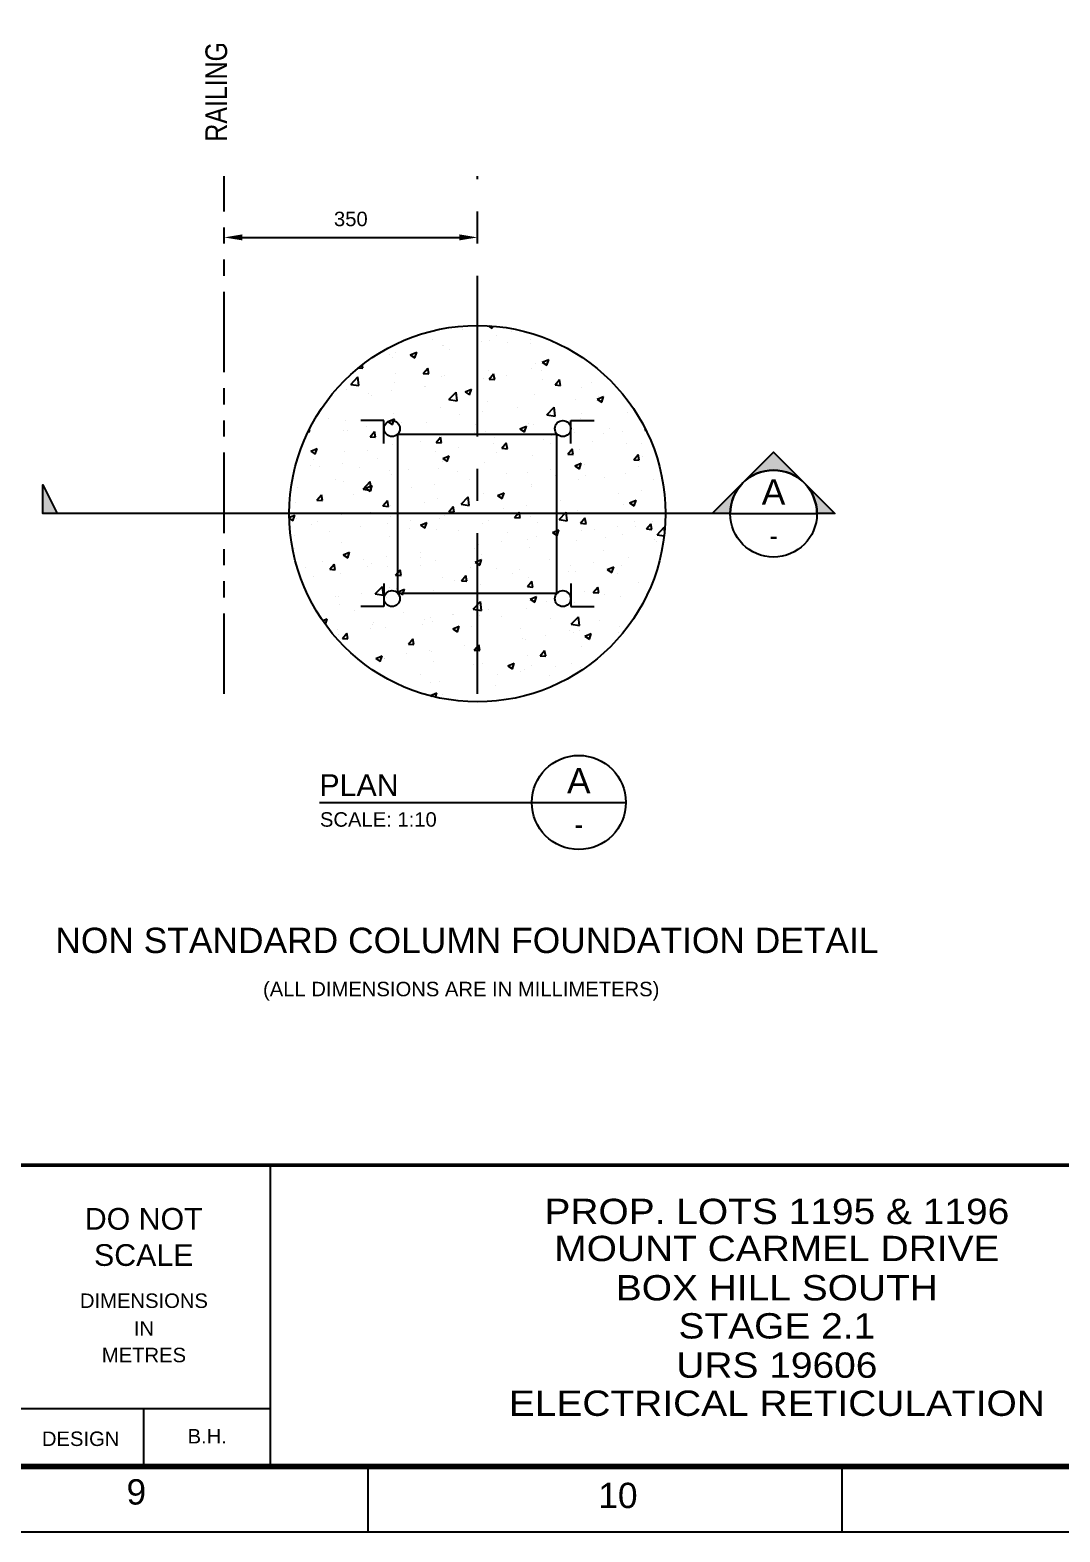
# Paper-space layout 'Retic (5)' of a CAD drawing. Header units: metres. Extents: x -9 to 795, y -5 to 571.
# Drawn here: x 543.1 to 685.5, y -5.4 to 202.1 of the extents above; entities that cross this region are included whole.
import ezdxf
from ezdxf.enums import TextEntityAlignment as Align

# ---------------------------------------------------------------- set-up
doc = ezdxf.new("R2010")
doc.units = ezdxf.units.M
doc.header["$LTSCALE"] = 0.7
doc.linetypes.add('CENTER', pattern=[50.8, 31.75, -6.35, 6.35, -6.35])
doc.linetypes.add('PHANTOM2', pattern=[31.75, 15.875, -3.175, 3.175, -3.175, 3.175, -3.175])
doc.layers.get('0').update_dxf_attribs({"color": 6})
doc.layers.add('Notes', color=7, linetype='Continuous')
doc.layers.add('SupportsUG_SP_EXT', color=7, linetype='Continuous')
doc.layers.get('SupportsUG_SP_EXT').off()
doc.styles.add('ARIAL', font='arial.ttf', dxfattribs={"height": 2})
doc.styles.add('ARIAL NARROW', font='ARIALN.TTF')
doc.styles.add('iecISOCP', font='isocp.shx')
doc.styles.get("Standard").update_dxf_attribs({"font": 'arial.ttf'})

# ---------------------------------------------------------------- blocks, each defined once
blk = doc.blocks.new('A1_FRAME_TITLE')
at = {"layer": 'Notes', "color": 7}
for p, q in [((585.12, 5.97), (585.12, 47.62)), ((550.12, 13.97), (585.12, 13.97)), ((567.62, 5.97), (567.62, 13.97))]:
    blk.add_line(p, q, dxfattribs=at)
at = {"layer": 'Notes', "linetype": 'Continuous'}
for p, q in [((598.58, 6.01), (598.58, -3.07)), ((664.09, 6.01), (664.09, -3.07))]:
    blk.add_line(p, q, dxfattribs=at)
at = {"layer": 'Notes', "color": 7, "linetype": 'Continuous'}
blk.add_lwpolyline([(-0.04, -3.07), (804.15, -3.07), (804.15, 573.26), (-0.04, 573.26)], close=True, dxfattribs=at)
at = {"layer": 'Notes', "color": 7, "linetype": 'Continuous', "const_width": 0.8}
blk.add_lwpolyline([(9, 5.97), (795.11, 5.97), (795.11, 564.21), (9, 564.21)], close=True, dxfattribs=at)
at = {"layer": 'Notes', "color": 7, "linetype": 'Continuous', "const_width": 0.5, "flags": 128}
blk.add_lwpolyline([(9, 47.62), (795.11, 47.62)], dxfattribs=at)
at = {"layer": 'Notes', "color": 7, "style": 'ARIAL'}
for s, p in [('DIMENSIONS', (567.62, 27.88)), ('IN', (567.62, 24.04)), ('METRES', (567.62, 20.38)), ('DESIGN', (558.87, 8.81))]:
    blk.add_text(s, height=2, dxfattribs=at).set_placement(p, align=Align.CENTER)
for s, p in [('9', (565.21, 0.72)), ('10', (630.43, 0.23))]:
    blk.add_text(s, height=3.5, dxfattribs=at).set_placement(p)
at = {"layer": 'Notes', "color": 7, "insert": (567.59, 37.67), "char_height": 3, "width": 29.1, "attachment_point": 5, "style": 'ARIAL'}
blk.add_mtext('DO NOT SCALE', dxfattribs=at)
at = {"layer": 'Notes', "color": 7}
blk.add_attdef('EPD_REF_NO', text='', height=5, dxfattribs=at).set_placement((760.12, 52.77), align=Align.CENTER)
at = {"layer": 'Notes', "color": 3, "style": 'iecISOCP', "flags": 8}
blk.add_attdef('VERSION_NO', text='', height=2.5, rotation=90, dxfattribs=at).set_placement((272.82, 44.54), align=Align.MIDDLE_CENTER)
at = {"layer": 'Notes', "color": 7, "style": 'ARIAL'}
for tag, p in [('CAP_NO', (483.94, 43.46)), ('IE_NUM', (483.8, 37.81)), ('REF_No_1', (306, 32.31)), ('REF_1', (327.55, 32.31)), ('GEN_WO', (412.46, 31.76)), ('HV_SWITCH', (484.22, 32.16)), ('REF_No_2', (306, 26.31)), ('REF_2', (327.55, 26.31)), ('OH_WO', (412.46, 25.81)), ('UBD_REF', (483.8, 25.83)), ('REF_No_3', (306, 20.31)), ('REF_3', (327.55, 20.31)), ('UG_WO', (412.46, 20.05)), ('GIS_MAP_No', (483.8, 20.04)), ('REF_No_4', (306, 14.31)), ('REF_4', (327.55, 14.31)), ('SUB_WO', (412.46, 13.81)), ('HV_OP_DIAG', (484.08, 14.2)), ('LGA', (483.7, 7.78))]:
    blk.add_attdef(tag, p, '', height=2, dxfattribs=at)
at = {"layer": 'Notes', "color": 7, "style": 'ARIAL', "width": 1.1}
for tag, p in [('T1', (655.13, 39.47)), ('T2', (655.13, 34.35)), ('T3', (655.13, 28.92)), ('T4', (655.13, 23.66)), ('T5', (655.13, 18.23)), ('T6', (655.13, 12.97))]:
    blk.add_attdef(tag, text='', height=3.5, dxfattribs=at).set_placement(p, align=Align.CENTER)
at = {"layer": 'Notes', "color": 7, "style": 'ARIAL'}
for tag, height, p in [('scale', 2, (538.51, 33.27)), ('DRAWN', 2, (538.51, 24.93)), ('REV', 5, (790.81, 17.1)), ('CHD', 2, (538.51, 8.93)), ('DESIGN', 2, (576.37, 9.15))]:
    blk.add_attdef(tag, text='', height=height, dxfattribs=at).set_placement(p, align=Align.CENTER)
blk.add_attdef('NUM', text='', height=7, dxfattribs=at).set_placement((763.12, 20.12), align=Align.MIDDLE_CENTER)
for tag, p in [('NS', (762.87, 8.12)), ('SHTS', (774.68, 8.12))]:
    blk.add_attdef(tag, text='', height=2, dxfattribs=at).set_placement(p, align=Align.MIDDLE)
at = {"layer": 'Notes', "style": 'iecISOCP'}
blk.add_attdef('ExportID', (9.02, 2.35), '', height=2.5, dxfattribs=at)
at = {"layer": 'Notes', "style": 'iecISOCP', "flags": 1}
for tag, p in [('ProjectType', (14.12, -26.84)), ('ProjectNumber', (23.5, -26.86)), ('DrawingNumber', (35.46, -26.85)), ('ProjectDescription', (47.51, -26.87)), ('ExportDate', (60.23, -26.83)), ('ExportUserName', (69.1, -26.84)), ('DesignerCompanyName', (81.43, -26.84)), ('ExportAreaOfInterest', (97.04, -26.86)), ('GIS_SUCCESS', (111.94, -26.82)), ('CAD_SUCCESS', (121.73, -26.83)), ('DEPOTCODE', (132.05, -26.92)), ('ExportCategories', (140.02, -26.84)), ('Comments', (154.33, -26.93)), ('EPD_-_VERSION_1.5', (161.74, -26.93))]:
    blk.add_attdef(tag, p, '', height=1, dxfattribs=at)

psp = doc.layouts.new('Retic (5)')

# ---------------------------------------------------------------- hatches: boundary and pattern name
h = psp.add_hatch(color=256)
edge = h.paths.add_edge_path()
edge.add_line((639.92, 135.3), (637.43, 135.3))
edge.add_line((637.43, 135.3), (645.92, 143.79))
edge.add_line((645.92, 143.79), (654.41, 135.3))
edge.add_line((654.41, 135.3), (651.92, 135.3))
edge.add_arc((645.92, 135.3), 6, 0, 180)
psp.add_hatch(color=256).paths.add_polyline_path([(544.88, 139.3), (546.88, 135.3), (544.88, 135.3)])

# ---------------------------------------------------------------- linework, layer by layer
at = {"color": 2, "linetype": 'PHANTOM2'}
psp.add_line((569.98, 110.39), (569.98, 181.91), dxfattribs=at)
at = {"linetype": 'CENTER'}
psp.add_line((604.98, 110.39), (604.98, 181.91), dxfattribs=at)
at = {"color": 7}
psp.add_line((572.48, 173.46), (602.48, 173.46), dxfattribs=at)
at = {"color": 8}
for p, q in [((602.93, 160.8), (602.93, 160.8)), ((606.51, 161.26), (607, 160.93)), ((607, 160.93), (607.1, 161.22)), ((607.66, 159.85), (607.66, 159.85)), ((609.71, 160.51), (609.71, 160.51)), ((598.83, 159.38), (598.83, 159.38)), ((600.21, 158.47), (600.21, 158.47)), ((600.25, 158.57), (600.25, 158.57)), ((601.19, 157.92), (601.19, 157.92)), ((605.61, 159.09), (605.61, 159.09)), ((606.63, 159.28), (606.63, 159.28)), ((609.21, 158.97), (609.21, 158.97)), ((612.39, 159.39), (612.39, 159.39)), ((612.39, 158.81), (612.39, 158.81)), ((589.15, 155.41), (589.07, 155.86)), ((592.85, 157.3), (592.85, 157.3)), ((593.2, 156.87), (593.2, 156.87)), ((593.69, 157.57), (593.69, 157.57)), ((595.7, 157.26), (596.59, 157.6)), ((595.7, 157.25), (596.33, 156.83)), ((596.33, 156.83), (596.59, 157.6)), ((596.38, 157.29), (596.38, 157.29)), ((613.07, 156.01), (613.07, 156.01)), ((613.95, 156.24), (614.84, 156.58)), ((613.95, 156.24), (614.59, 155.81)), ((614.59, 155.81), (614.84, 156.58)), ((587.48, 153.16), (588.47, 154.19)), ((588.61, 152.99), (588.47, 154.19)), ((588.56, 155.46), (589.15, 155.41)), ((593.62, 154.63), (593.62, 154.63)), ((597.5, 154.68), (598.11, 155.41)), ((597.5, 154.68), (598.26, 154.61)), ((598.26, 154.61), (598.11, 155.41)), ((600.06, 154.24), (600.06, 154.24)), ((600.4, 154.34), (600.4, 154.34)), ((605.1, 154.13), (605.1, 154.13)), ((605.87, 153.97), (605.87, 153.97)), ((606.47, 155.05), (606.47, 155.05)), ((606.61, 153.88), (607.22, 154.61)), ((606.61, 153.88), (607.37, 153.81)), ((607.18, 154.06), (607.18, 154.06)), ((607.37, 153.81), (607.22, 154.61)), ((609.05, 154.38), (609.05, 154.38)), ((612.51, 155.4), (612.51, 155.4)), ((613.86, 155.02), (613.86, 155.02)), ((613.96, 153.77), (613.96, 153.77)), ((615.72, 153.08), (616.33, 153.81)), ((616.48, 153.02), (616.33, 153.81)), ((586.94, 152.39), (586.94, 152.39)), ((587.48, 153.16), (588.61, 152.99)), ((589.86, 151.86), (589.86, 151.86)), ((590.29, 151.59), (590.29, 151.59)), ((593.04, 152.28), (593.04, 152.28)), ((593.54, 153.35), (593.54, 153.35)), ((597.7, 152.86), (597.7, 152.86)), ((597.85, 152.91), (597.85, 152.91)), ((601.04, 151.06), (602.03, 152.09)), ((602.17, 150.88), (602.03, 152.09)), ((603.28, 152.14), (604.17, 152.48)), ((603.28, 152.14), (603.91, 151.72)), ((603.91, 151.72), (604.17, 152.48)), ((612.91, 151.78), (612.91, 151.78)), ((615.72, 153.08), (616.48, 153.02)), ((619.44, 152.67), (619.44, 152.67)), ((620.74, 153.48), (620.74, 153.48)), ((621.72, 151.48), (621.72, 151.48)), ((599.9, 150.01), (599.9, 150.01)), ((601.04, 151.06), (602.17, 150.88)), ((606.32, 150.83), (606.32, 150.83)), ((610.52, 150.01), (610.52, 150.01)), ((614.59, 148.96), (615.58, 149.99)), ((615.72, 148.78), (615.58, 149.99)), ((618.54, 151.06), (618.54, 151.06)), ((621.53, 151.12), (622.42, 151.47)), ((621.53, 151.12), (622.17, 150.7)), ((622.17, 150.7), (622.42, 151.47)), ((584.37, 148.43), (584.37, 148.43)), ((586.79, 148.17), (586.79, 148.17)), ((591.15, 148.14), (591.15, 148.14)), ((592.61, 148.05), (593.5, 148.39)), ((592.61, 148.05), (593.24, 147.62)), ((593.24, 147.62), (593.5, 148.39)), ((593.38, 149.12), (593.38, 149.12)), ((594.51, 147.9), (594.51, 147.9)), ((597.93, 147.85), (597.93, 147.85)), ((602.53, 148.96), (602.53, 148.96)), ((604.71, 147.57), (604.71, 147.57)), ((605.71, 149.38), (605.71, 149.38)), ((610.86, 147.03), (611.75, 147.37)), ((611.5, 146.6), (611.75, 147.37)), ((611.99, 147.82), (611.99, 147.82)), ((612.76, 147.55), (612.76, 147.55)), ((614.59, 148.96), (615.72, 148.78)), ((619.28, 148.44), (619.28, 148.44)), ((619.39, 149.09), (619.39, 149.09)), ((625.7, 149.26), (625.7, 149.26)), ((581.6, 146.67), (581.8, 146.65)), ((581.8, 146.65), (581.74, 146.96)), ((586.52, 146.85), (586.52, 146.85)), ((587.05, 146.72), (587.05, 146.72)), ((589.7, 147.27), (589.7, 147.27)), ((590.15, 145.92), (590.76, 146.65)), ((590.15, 145.92), (590.91, 145.85)), ((590.91, 145.85), (590.76, 146.65)), ((593.83, 146.43), (593.83, 146.43)), ((597.17, 145.28), (597.17, 145.28)), ((599.26, 145.12), (599.87, 145.85)), ((599.75, 145.78), (599.75, 145.78)), ((600.02, 145.06), (599.87, 145.85)), ((600.61, 146.15), (600.61, 146.15)), ((604.58, 146.55), (604.58, 146.55)), ((606.16, 146.6), (606.16, 146.6)), ((607.39, 145.86), (607.39, 145.86)), ((610.86, 147.03), (611.5, 146.6)), ((611.49, 147.28), (611.49, 147.28)), ((614.17, 145.57), (614.17, 145.57)), ((615.2, 146.06), (615.2, 146.06)), ((618.27, 146.99), (618.27, 146.99)), ((618.38, 146.47), (618.38, 146.47)), ((620.94, 145.29), (620.94, 145.29)), ((622.44, 146.31), (622.44, 146.31)), ((623.19, 147.11), (623.19, 147.11)), ((625.05, 146.71), (625.05, 146.71)), ((628.15, 146.85), (628.23, 146.94)), ((628.15, 146.85), (628.29, 146.83)), ((581.94, 143.95), (582.83, 144.29)), ((581.94, 143.95), (582.57, 143.52)), ((582.57, 143.52), (582.83, 144.29)), ((586.63, 143.94), (586.63, 143.94)), ((589.77, 144.01), (589.77, 144.01)), ((593.23, 144.89), (593.23, 144.89)), ((599.19, 143.95), (599.19, 143.95)), ((599.26, 145.12), (600.02, 145.06)), ((600.19, 142.93), (601.08, 143.27)), ((600.82, 142.51), (601.08, 143.27)), ((602.37, 144.37), (602.37, 144.37)), ((607.18, 145), (607.18, 145)), ((607.62, 143.76), (607.62, 143.76)), ((608.37, 144.33), (608.98, 145.06)), ((608.37, 144.33), (609.13, 144.26)), ((609.13, 144.26), (608.98, 145.06)), ((612.61, 143.32), (612.61, 143.32)), ((615.03, 145.03), (615.03, 145.03)), ((617.48, 143.53), (618.09, 144.26)), ((617.48, 143.53), (618.24, 143.46)), ((618.24, 143.46), (618.09, 144.26)), ((619.13, 144.22), (619.13, 144.22)), ((625.54, 145.03), (625.54, 145.03)), ((626.59, 142.73), (627.2, 143.46)), ((627.35, 142.67), (627.2, 143.46)), ((627.72, 145), (627.72, 145)), ((580.22, 143.13), (580.22, 143.13)), ((581.84, 141.97), (581.84, 141.97)), ((582.36, 142.74), (582.36, 142.74)), ((583.18, 141.84), (583.18, 141.84)), ((586.36, 142.26), (586.36, 142.26)), ((588.62, 141.68), (588.62, 141.68)), ((591.17, 142.89), (591.17, 142.89)), ((592.81, 141.22), (592.81, 141.22)), ((595.4, 141.4), (595.4, 141.4)), ((599.59, 141.56), (599.59, 141.56)), ((600.19, 142.93), (600.82, 142.51)), ((600.22, 142.49), (600.22, 142.49)), ((602.18, 141.11), (602.18, 141.11)), ((606.01, 142.37), (606.01, 142.37)), ((615.04, 141.46), (615.04, 141.46)), ((618.44, 141.92), (619.33, 142.26)), ((618.44, 141.92), (619.08, 141.49)), ((619.08, 141.49), (619.33, 142.26)), ((619.85, 142.1), (619.85, 142.1)), ((626.59, 142.73), (627.35, 142.67)), ((627.29, 141.86), (627.29, 141.86)), ((627.87, 143.15), (627.87, 143.15)), ((585.4, 139.95), (585.4, 139.95)), ((586.48, 139.71), (586.48, 139.71)), ((589.17, 138.69), (590.16, 139.72)), ((589.52, 138.84), (590.41, 139.18)), ((590.15, 138.41), (590.41, 139.18)), ((590.3, 138.51), (590.16, 139.72)), ((593.07, 140.66), (593.07, 140.66)), ((599.03, 139.36), (599.03, 139.36)), ((603.84, 139.99), (603.84, 139.99)), ((608.96, 140.82), (608.96, 140.82)), ((611.86, 141.05), (611.86, 141.05)), ((612.45, 139.09), (612.45, 139.09)), ((612.47, 139.32), (612.47, 139.32)), ((615.74, 140.54), (615.74, 140.54)), ((618.97, 139.99), (618.97, 139.99)), ((619.88, 140.59), (619.88, 140.59)), ((622.52, 140.25), (622.52, 140.25)), ((625.39, 140.8), (625.39, 140.8)), ((629.3, 139.96), (629.3, 139.96)), ((580.06, 138.9), (580.06, 138.9)), ((582.8, 137.16), (583.42, 137.89)), ((582.8, 137.16), (583.56, 137.1)), ((583.02, 137.25), (583.02, 137.25)), ((583.56, 137.1), (583.42, 137.89)), ((587.83, 137.88), (587.83, 137.88)), ((589.17, 138.69), (590.3, 138.51)), ((589.52, 138.84), (590.15, 138.41)), ((591.91, 136.37), (592.53, 137.1)), ((592.67, 136.3), (592.53, 137.1)), ((595.85, 138.94), (595.85, 138.94)), ((599.44, 137.33), (599.44, 137.33)), ((602.72, 136.59), (603.71, 137.62)), ((603.85, 136.41), (603.71, 137.62)), ((605.07, 138.05), (605.07, 138.05)), ((605.86, 138.14), (605.86, 138.14)), ((607.77, 137.82), (608.66, 138.16)), ((607.77, 137.82), (608.41, 137.39)), ((608.41, 137.39), (608.66, 138.16)), ((616.51, 137.09), (616.51, 137.09)), ((624.53, 138.15), (624.53, 138.15)), ((626.03, 136.8), (626.91, 137.14)), ((626.66, 136.38), (626.91, 137.14)), ((627.71, 138.56), (627.71, 138.56)), ((578.99, 134.79), (579.74, 135.08)), ((579.37, 135.48), (579.37, 135.48)), ((579.48, 134.31), (579.74, 135.08)), ((579.84, 136.83), (579.84, 136.83)), ((586.15, 135.19), (586.15, 135.19)), ((586.32, 135.48), (586.32, 135.48)), ((590.25, 135.51), (590.25, 135.51)), ((591.91, 136.37), (592.67, 136.3)), ((592.92, 136.43), (592.92, 136.43)), ((592.93, 134.91), (592.93, 134.91)), ((597.66, 136.78), (597.66, 136.78)), ((600.5, 134.98), (600.5, 134.98)), ((601.02, 135.57), (601.64, 136.3)), ((601.02, 135.57), (601.78, 135.5)), ((601.78, 135.5), (601.64, 136.3)), ((602.72, 136.59), (603.85, 136.41)), ((608.52, 136.04), (608.52, 136.04)), ((610.13, 134.77), (610.74, 135.5)), ((610.89, 134.71), (610.74, 135.5)), ((611.7, 136.46), (611.7, 136.46)), ((616.28, 134.48), (617.27, 135.51)), ((617.41, 134.31), (617.27, 135.51)), ((618.82, 135.76), (618.82, 135.76)), ((625.23, 136.57), (625.23, 136.57)), ((626.03, 136.8), (626.66, 136.38)), ((578.99, 134.65), (579.48, 134.31)), ((579.91, 134.67), (579.91, 134.67)), ((582.05, 133.77), (582.05, 133.77)), ((582.85, 134.23), (582.85, 134.23)), ((584.49, 132.87), (584.49, 132.87)), ((588.83, 133.49), (588.83, 133.49)), ((592.51, 133.93), (592.51, 133.93)), ((595.61, 133.2), (595.61, 133.2)), ((595.69, 134.35), (595.69, 134.35)), ((597.1, 133.72), (597.99, 134.06)), ((597.1, 133.72), (597.73, 133.3)), ((597.73, 133.3), (597.99, 134.06)), ((599.29, 133.1), (599.29, 133.1)), ((599.71, 134.62), (599.71, 134.62)), ((602.39, 132.91), (602.39, 132.91)), ((605.7, 133.91), (605.7, 133.91)), ((606.49, 134.33), (606.49, 134.33)), ((610.13, 134.77), (610.89, 134.71)), ((612.3, 134.87), (612.3, 134.87)), ((613.27, 134.05), (613.27, 134.05)), ((615.35, 132.71), (616.24, 133.05)), ((615.99, 132.28), (616.24, 133.05)), ((616.28, 134.48), (617.41, 134.31)), ((619.24, 133.98), (619.85, 134.71)), ((619.24, 133.98), (620, 133.91)), ((619.36, 133.01), (619.36, 133.01)), ((620, 133.91), (619.85, 134.71)), ((620.05, 133.76), (620.05, 133.76)), ((621.19, 133.14), (621.19, 133.14)), ((624.37, 133.55), (624.37, 133.55)), ((626.76, 134.28), (626.76, 134.28)), ((626.83, 133.47), (626.83, 133.47)), ((628.35, 133.18), (628.96, 133.91)), ((628.35, 133.18), (629.11, 133.11)), ((629.11, 133.11), (628.96, 133.91)), ((629.18, 134.19), (629.18, 134.19)), ((629.83, 132.38), (630.82, 133.41)), ((630.87, 132.94), (630.82, 133.41)), ((579.68, 132.24), (579.68, 132.24)), ((586.17, 131.25), (586.17, 131.25)), ((592.77, 132.21), (592.77, 132.21)), ((605.18, 131.03), (605.18, 131.03)), ((608.36, 131.45), (608.36, 131.45)), ((609.17, 132.63), (609.17, 132.63)), ((611.95, 131.74), (611.95, 131.74)), ((613.17, 132.08), (613.17, 132.08)), ((615.35, 132.71), (615.99, 132.28)), ((615.95, 132.34), (615.95, 132.34)), ((618.66, 131.53), (618.66, 131.53)), ((622.72, 132.06), (622.72, 132.06)), ((625.08, 132.35), (625.08, 132.35)), ((629.5, 131.77), (629.5, 131.77)), ((629.81, 131.5), (629.81, 131.5)), ((629.83, 132.38), (630.8, 132.23)), ((579.75, 130.44), (579.75, 130.44)), ((583.62, 128.74), (583.62, 128.74)), ((586.43, 129.63), (587.32, 129.97)), ((586.43, 129.63), (587.06, 129.2)), ((587.06, 129.2), (587.32, 129.97)), ((589.17, 128.92), (589.17, 128.92)), ((592.35, 129.34), (592.35, 129.34)), ((597.14, 129.2), (597.14, 129.2)), ((597.16, 129.97), (597.16, 129.97)), ((599.13, 128.87), (599.13, 128.87)), ((604.54, 130.47), (604.54, 130.47)), ((604.68, 128.61), (605.57, 128.95)), ((605.32, 128.18), (605.57, 128.95)), ((605.55, 129.69), (605.55, 129.69)), ((612.14, 130.64), (612.14, 130.64)), ((614.99, 128.95), (614.99, 128.95)), ((622.4, 130.22), (622.4, 130.22)), ((625.83, 129.18), (625.83, 129.18)), ((581.15, 127.86), (581.15, 127.86)), ((582.32, 126.66), (582.32, 126.66)), ((584.57, 127.61), (585.18, 128.34)), ((584.57, 127.61), (585.33, 127.55)), ((585.33, 127.55), (585.18, 128.34)), ((586.01, 127.03), (586.01, 127.03)), ((589.73, 127.93), (589.73, 127.93)), ((590.4, 128.45), (590.4, 128.45)), ((592.61, 127.98), (592.61, 127.98)), ((593.68, 126.81), (594.29, 127.54)), ((593.68, 126.81), (594.44, 126.75)), ((594.44, 126.75), (594.29, 127.54)), ((597.18, 128.16), (597.18, 128.16)), ((602.79, 126.02), (603.4, 126.75)), ((603.54, 125.95), (603.4, 126.75)), ((603.96, 127.88), (603.96, 127.88)), ((604.68, 128.61), (605.32, 128.18)), ((607.59, 127.68), (607.59, 127.68)), ((609.82, 127.07), (609.82, 127.07)), ((610.74, 127.59), (610.74, 127.59)), ((617.52, 127.31), (617.52, 127.31)), ((617.85, 128.13), (617.85, 128.13)), ((618.51, 127.31), (618.51, 127.31)), ((621.02, 128.55), (621.02, 128.55)), ((622.94, 127.59), (623.82, 127.93)), ((622.94, 127.59), (623.57, 127.17)), ((623.57, 127.17), (623.82, 127.93)), ((624.3, 127.02), (624.3, 127.02)), ((624.92, 128.12), (624.92, 128.12)), ((590.85, 124.21), (591.84, 125.25)), ((591.98, 124.04), (591.84, 125.25)), ((592.77, 125.14), (592.77, 125.14)), ((593.81, 124.96), (593.81, 124.96)), ((594.01, 124.51), (594.9, 124.85)), ((594.01, 124.51), (594.64, 124.09)), ((594.64, 124.09), (594.9, 124.85)), ((598.98, 124.65), (598.98, 124.65)), ((600.18, 126.41), (600.18, 126.41)), ((601.84, 126.02), (601.84, 126.02)), ((602.79, 126.02), (603.54, 125.95)), ((605.01, 126.44), (605.01, 126.44)), ((605.39, 125.46), (605.39, 125.46)), ((611.89, 125.22), (612.51, 125.95)), ((611.89, 125.22), (612.65, 125.15)), ((611.99, 126.41), (611.99, 126.41)), ((612.65, 125.15), (612.51, 125.95)), ((619.84, 124.51), (619.84, 124.51)), ((621, 124.42), (621.62, 125.15)), ((621.76, 124.36), (621.62, 125.15)), ((627.25, 125.78), (627.25, 125.78)), ((585.37, 123.87), (585.37, 123.87)), ((585.83, 123.91), (585.83, 123.91)), ((585.86, 122.8), (585.86, 122.8)), ((589, 124.33), (589, 124.33)), ((590.85, 124.21), (591.98, 124.04)), ((592.46, 123.75), (592.46, 123.75)), ((604.41, 122.11), (605.4, 123.14)), ((605.54, 121.94), (605.4, 123.14)), ((612.26, 123.5), (613.15, 123.84)), ((612.26, 123.5), (612.9, 123.07)), ((612.44, 123.24), (612.44, 123.24)), ((612.9, 123.07), (613.15, 123.84)), ((614.5, 123.12), (614.5, 123.12)), ((617.68, 123.54), (617.68, 123.54)), ((618.35, 123.08), (618.35, 123.08)), ((621, 124.42), (621.76, 124.36)), ((622.49, 124.17), (622.49, 124.17)), ((624.77, 123.89), (624.77, 123.89)), ((583.6, 120.52), (584.23, 120.76)), ((583.83, 120.54), (583.83, 120.54)), ((583.97, 119.99), (584.23, 120.76)), ((587.93, 121.96), (587.93, 121.96)), ((594.71, 121.68), (594.71, 121.68)), ((597.62, 120.69), (597.62, 120.69)), ((598.49, 121.01), (598.49, 121.01)), ((598.82, 120.42), (598.82, 120.42)), ((601.49, 121.39), (601.49, 121.39)), ((601.67, 121.43), (601.67, 121.43)), ((604.41, 122.11), (605.54, 121.94)), ((605.03, 121.97), (605.03, 121.97)), ((605.24, 121.23), (605.24, 121.23)), ((606.48, 122.06), (606.48, 122.06)), ((608.27, 121.1), (608.27, 121.1)), ((611.83, 122.18), (611.83, 122.18)), ((615.05, 120.82), (615.05, 120.82)), ((617.96, 120.01), (618.95, 121.04)), ((619.09, 119.83), (618.95, 121.04)), ((621.83, 120.53), (621.83, 120.53)), ((583.96, 120), (583.97, 119.99)), ((585.66, 119.32), (585.66, 119.32)), ((585.71, 118.57), (585.71, 118.57)), ((586.33, 118.06), (586.94, 118.79)), ((587.09, 117.99), (586.94, 118.79)), ((590.22, 119.42), (590.22, 119.42)), ((590.47, 119.95), (590.47, 119.95)), ((590.61, 120.26), (590.61, 120.26)), ((592.3, 119.52), (592.3, 119.52)), ((597.39, 119.97), (597.39, 119.97)), ((601.59, 119.4), (602.48, 119.74)), ((601.59, 119.4), (602.23, 118.97)), ((602.23, 118.97), (602.48, 119.74)), ((604.17, 119.68), (604.17, 119.68)), ((610.95, 119.4), (610.95, 119.4)), ((614.34, 118.53), (614.34, 118.53)), ((617.72, 119.11), (617.72, 119.11)), ((617.96, 120.01), (619.09, 119.83)), ((618.2, 118.85), (618.2, 118.85)), ((619.15, 119.16), (619.15, 119.16)), ((619.85, 118.38), (620.73, 118.72)), ((619.85, 118.38), (620.48, 117.96)), ((620.48, 117.96), (620.73, 118.72)), ((624.5, 118.82), (624.5, 118.82)), ((624.61, 119.66), (624.61, 119.66)), ((586.33, 118.06), (587.09, 117.99)), ((595.44, 117.26), (596.05, 117.99)), ((595.44, 117.26), (596.2, 117.2)), ((596.2, 117.2), (596.05, 117.99)), ((598.33, 116.42), (598.33, 116.42)), ((603.14, 117.05), (603.14, 117.05)), ((604.55, 116.46), (605.16, 117.19)), ((604.55, 116.46), (605.31, 116.4)), ((605.08, 117), (605.08, 117)), ((605.31, 116.4), (605.16, 117.19)), ((611.16, 118.11), (611.16, 118.11)), ((611.68, 117.96), (611.68, 117.96)), ((613.66, 115.67), (614.27, 116.4)), ((614.42, 115.6), (614.27, 116.4)), ((619.32, 116.93), (619.32, 116.93)), ((590.92, 115.3), (591.81, 115.65)), ((590.92, 115.3), (591.55, 114.88)), ((591.55, 114.88), (591.81, 115.65)), ((592.15, 115.3), (592.15, 115.3)), ((592.18, 115.22), (592.18, 115.22)), ((595.15, 116), (595.15, 116)), ((598.67, 116.19), (598.67, 116.19)), ((598.96, 114.93), (598.96, 114.93)), ((604.51, 114.39), (604.51, 114.39)), ((605.74, 114.65), (605.74, 114.65)), ((609.17, 114.29), (610.06, 114.63)), ((609.17, 114.29), (609.81, 113.86)), ((609.81, 113.86), (610.06, 114.63)), ((611.91, 115.66), (611.91, 115.66)), ((612.52, 114.36), (612.52, 114.36)), ((613.66, 115.67), (614.42, 115.6)), ((615.81, 114.15), (615.81, 114.15)), ((618.05, 114.62), (618.05, 114.62)), ((597.1, 113.12), (597.1, 113.12)), ((604.93, 112.78), (604.93, 112.78)), ((607.82, 113.1), (607.82, 113.1)), ((611, 113.52), (611, 113.52)), ((611.52, 113.73), (611.52, 113.73)), ((614.96, 112.87), (614.96, 112.87)), ((619.3, 114.07), (619.3, 114.07)), ((594.99, 111.41), (594.99, 111.41)), ((598.5, 110.19), (599.39, 110.53)), ((598.5, 110.19), (598.66, 110.08)), ((598.51, 111.96), (598.51, 111.96)), ((599.2, 109.95), (599.39, 110.53)), ((599.8, 112.04), (599.8, 112.04)), ((600.14, 110.33), (600.14, 110.33)), ((607.55, 111.6), (607.55, 111.6))]:
    psp.add_line(p, q, dxfattribs=at)
at = {"color": 2}
for p, q in [((592.04, 148.15), (588.86, 148.15)), ((592.04, 144.97), (592.04, 148.15)), ((617.92, 144.97), (617.92, 148.15)), ((617.92, 148.15), (621.11, 148.15)), ((593.98, 124.3), (593.98, 146.3)), ((593.98, 146.3), (615.98, 146.3)), ((615.98, 124.3), (615.98, 146.3)), ((592.04, 125.64), (592.04, 122.45)), ((617.92, 125.64), (617.92, 122.45)), ((592.04, 122.45), (588.86, 122.45)), ((593.98, 124.3), (615.98, 124.3)), ((617.92, 122.45), (621.11, 122.45))]:
    psp.add_line(p, q, dxfattribs=at)
at = {"color": 3}
for p, q in [((552.88, 135.3), (544.88, 135.3)), ((637.98, 135.3), (631.92, 135.3)), ((639.92, 135.3), (651.92, 135.3)), ((583.14, 95.4), (612.5, 95.4)), ((612.5, 95.4), (625.5, 95.4))]:
    psp.add_line(p, q, dxfattribs=at)
psp.add_line((631.92, 135.3), (552.88, 135.3))
psp.add_lwpolyline([(639.92, 135.3), (637.43, 135.3), (645.92, 143.79), (654.41, 135.3), (651.92, 135.3, 1)], format="xyb", close=True)
psp.add_lwpolyline([(544.88, 139.3), (544.88, 139.3), (546.88, 135.3), (544.88, 135.3)], close=True, dxfattribs=at)
for centre, radius in [((604.98, 135.3), 26), ((645.92, 135.3), 6), ((619, 95.4), 6.5)]:
    psp.add_circle(centre, radius, dxfattribs=at)
at = {"color": 2}
for centre in [(593.17, 147.05), (616.79, 147.05), (593.17, 123.56), (616.79, 123.56)]:
    psp.add_circle(centre, 1.1, dxfattribs=at)
at = {"color": 7}
for points in [[(572.48, 173.88), (572.48, 173.05), (569.98, 173.46)], [(602.48, 173.88), (602.48, 173.05), (604.98, 173.46)]]:
    psp.add_solid(points, dxfattribs=at)

# ---------------------------------------------------------------- block references
at = {"layer": 'SupportsUG_SP_EXT'}
ref = psp.add_blockref('A1_FRAME_TITLE', (-8.74, -2.32), dxfattribs=at)
ref.add_attrib('T1', 'PROP. LOTS 1195 & 1196', dxfattribs={"layer": 'Notes', "color": 7, "height": 3.5, "style": 'ARIAL', "width": 1.1}).set_placement((646.38, 37.15), align=Align.CENTER)
ref.add_attrib('T2', 'MOUNT CARMEL DRIVE', dxfattribs={"layer": 'Notes', "color": 7, "height": 3.5, "style": 'ARIAL', "width": 1.1}).set_placement((646.38, 32.03), align=Align.CENTER)
ref.add_attrib('T3', 'BOX HILL SOUTH', dxfattribs={"layer": 'Notes', "color": 7, "height": 3.5, "style": 'ARIAL', "width": 1.1}).set_placement((646.38, 26.6), align=Align.CENTER)
ref.add_attrib('T4', 'STAGE 2.1', dxfattribs={"layer": 'Notes', "color": 7, "height": 3.5, "style": 'ARIAL', "width": 1.1}).set_placement((646.38, 21.34), align=Align.CENTER)
ref.add_attrib('T5', 'URS 19606', dxfattribs={"layer": 'Notes', "color": 7, "height": 3.5, "style": 'ARIAL', "width": 1.1}).set_placement((646.38, 15.91), align=Align.CENTER)
ref.add_attrib('T6', 'ELECTRICAL RETICULATION', dxfattribs={"layer": 'Notes', "color": 7, "height": 3.5, "style": 'ARIAL', "width": 1.1}).set_placement((646.38, 10.65), align=Align.CENTER)
ref.add_attrib('DESIGN', 'B.H.', dxfattribs={"layer": 'Notes', "color": 7, "height": 2, "style": 'ARIAL'}).set_placement((567.63, 6.84), align=Align.CENTER)

# ---------------------------------------------------------------- texts
at = {"color": 2, "style": 'ARIAL NARROW'}
psp.add_text('RAILING', height=3, rotation=90, dxfattribs=at).set_placement((570.38, 186.7))
at = {"color": 2, "style": 'ARIAL'}
for s, insert, char_height, width, attachment_point in [('SCALE: 1:10', (583.21, 94.05), 2, 66.8618, 1), ('NON STANDARD COLUMN FOUNDATION DETAIL', (603.53, 76.32), 3.5, 137.9875, 5), ('(ALL DIMENSIONS ARE IN MILLIMETERS)', (602.74, 69.32), 2, 66.8618, 5)]:
    psp.add_mtext(s, dxfattribs=dict(at, insert=insert, char_height=char_height, width=width, attachment_point=attachment_point))
at = {"color": 2, "flags": 8}
for tag, text, height, style, p in [('A', '1', 3.5, 'ARIAL', (645.92, 138.3)), ('-', '101', 3, 'ARIAL NARROW', (645.92, 132.3)), ('A', '1', 3.5, 'ARIAL', (619, 98.4)), ('-', '-', 3, 'ARIAL NARROW', (619, 92.4))]:
    psp.add_attdef(tag, text=text, height=height, dxfattribs=dict(at, style=style)).set_placement(p, align=Align.MIDDLE_CENTER)
at = {"color": 3, "style": 'ARIAL', "flags": 8}
psp.add_attdef('PLAN', text='SECTION', height=3, dxfattribs=at).set_placement((583.14, 95.4), align=Align.BOTTOM_LEFT)

# ---------------------------------------------------------------- next in the draw order: texts
at = {"color": 2, "insert": (587.48, 176), "char_height": 2, "attachment_point": 5, "style": 'ARIAL', "bg_fill": 3, "box_fill_scale": 1.1, "bg_fill_color": 256, "bg_fill_true_color": 13158600, "bg_fill_transparency": 0}
psp.add_mtext('350', dxfattribs=at)

doc.saveas('drawing.dxf')
